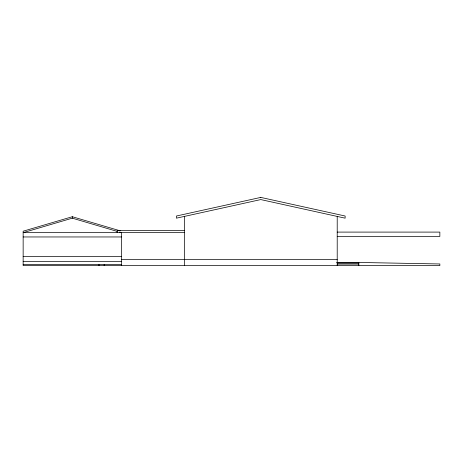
<?xml version="1.0" encoding="UTF-8"?>
<svg xmlns="http://www.w3.org/2000/svg" width="463" height="463" viewBox="0 0 463 463"><rect width="100%" height="100%" fill="white"/><g stroke="black" fill="none" stroke-linecap="round" stroke-linejoin="round"><path stroke-width="0.69" d="M120.253 230.846L72.309 216.725L23.15 231.205L23.15 265.588L439.85 265.588L439.85 263.968L358.819 262.452L336.497 262.452M117.313 231.425L72.309 218.171L23.15 232.652L184.343 232.652M184.343 230.487L117.145 230.487L117.145 232.652M337.214 232.096L439.85 232.096L439.85 236.414L337.214 236.414M23.15 236.958L121.462 236.958M23.15 256.404L121.462 256.404M121.462 259.645L337.214 259.645M23.15 261.607L121.462 261.607M337.214 263.1L358.819 263.1M337.214 264.072L358.819 264.072M23.15 264.506L121.462 264.506M119.61 232.108L121.462 232.652L121.462 265.588M358.819 262.452L358.819 265.588M337.214 216.429L337.214 265.588M184.343 216.429L184.343 265.588M104.181 264.506L104.181 265.588M98.989 264.506L98.989 265.588M72.309 216.725L72.309 218.171M260.779 197.412L176.426 216.013L176.426 218.171L260.779 199.576L345.126 218.171L345.126 216.013L260.779 197.412"/></g></svg>
